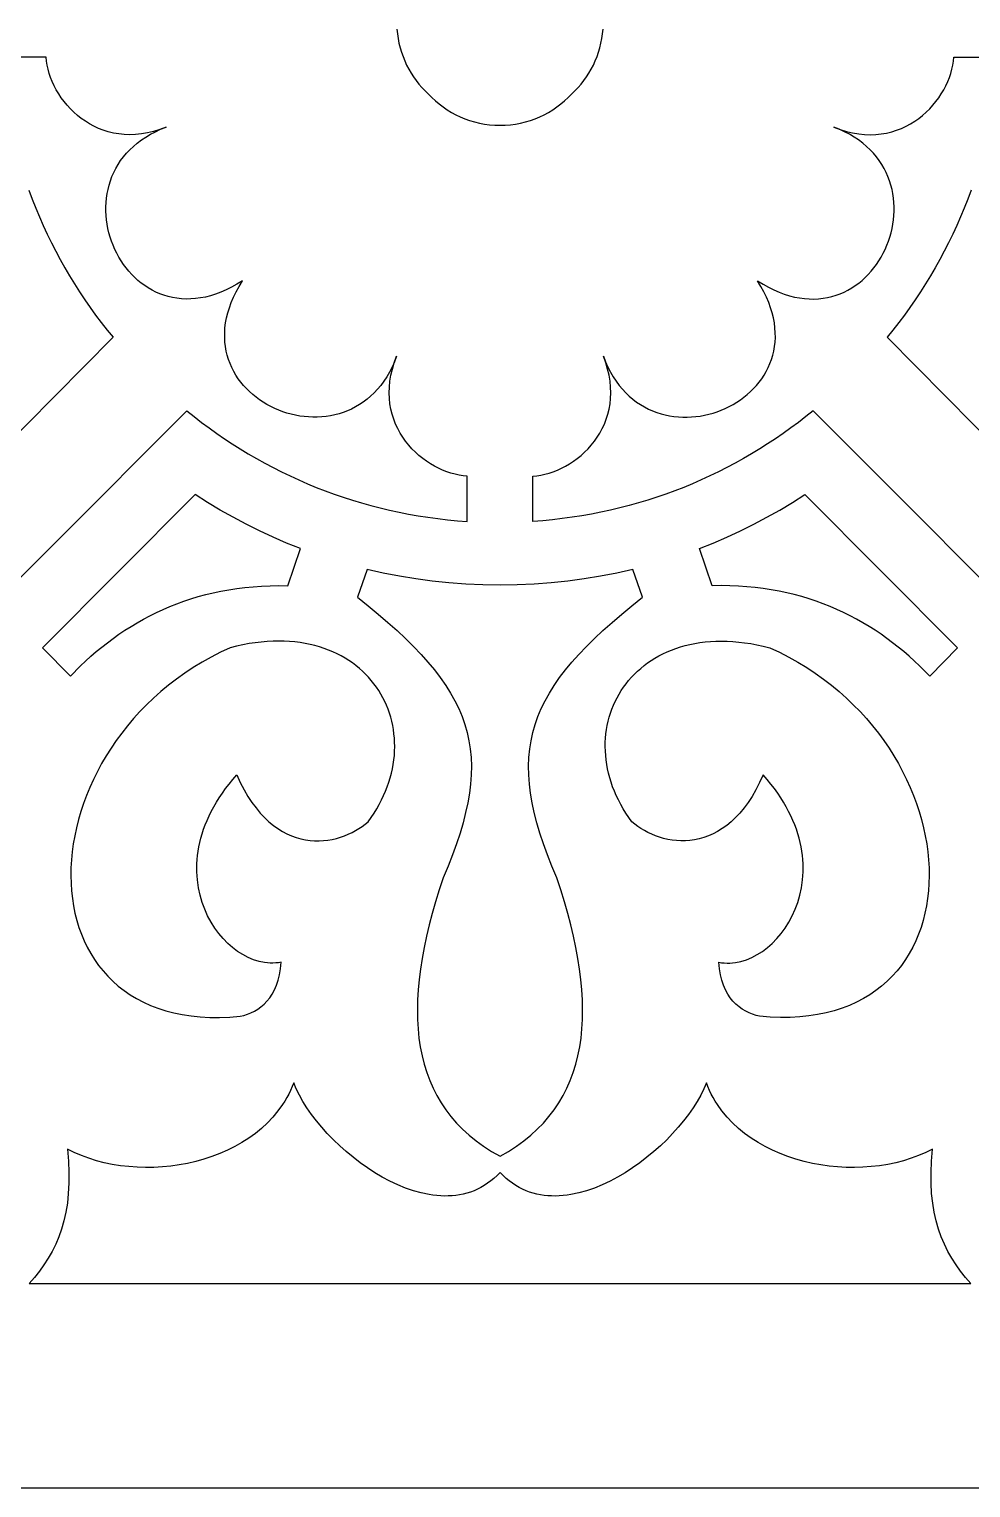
# Model space of a CAD drawing. Extents: x -54 to 62, y -138 to -98.
# Drawn here: x -26.77 to -13.95, y -138.19 to -118.33 of the extents above; entities that cross this region are included whole.
import ezdxf

# ---------------------------------------------------------------- set-up
doc = ezdxf.new("R2010")
doc.units = 0
doc.header["$MEASUREMENT"] = 0
doc.layers.add('LAYER_1', color=18, linetype='CONTINUOUS')

msp = doc.modelspace()

# ---------------------------------------------------------------- linework, layer by layer
at = {"layer": 'LAYER_1'}
for points in [[(-21.763, -118.331), (-21.757, -118.396), (-21.747, -118.46), (-21.735, -118.523), (-21.719, -118.585), (-21.701, -118.646), (-21.68, -118.705), (-21.657, -118.763), (-21.631, -118.82), (-21.602, -118.875), (-21.571, -118.929), (-21.537, -118.981), (-21.501, -119.031), (-21.463, -119.08), (-21.423, -119.126), (-21.38, -119.171), (-21.336, -119.214), (-21.289, -119.262), (-21.24, -119.307), (-21.188, -119.35), (-21.135, -119.391), (-21.079, -119.429), (-21.022, -119.464), (-20.962, -119.496), (-20.901, -119.525), (-20.838, -119.551), (-20.774, -119.574), (-20.708, -119.593), (-20.64, -119.61), (-20.572, -119.623), (-20.502, -119.632), (-20.431, -119.637), (-20.359, -119.639), (-20.287, -119.637), (-20.217, -119.632), (-20.147, -119.623), (-20.078, -119.61), (-20.011, -119.593), (-19.945, -119.574), (-19.881, -119.551), (-19.818, -119.525), (-19.756, -119.496), (-19.697, -119.464), (-19.639, -119.429), (-19.584, -119.391), (-19.53, -119.35), (-19.479, -119.307), (-19.43, -119.262), (-19.383, -119.214), (-19.338, -119.171), (-19.296, -119.126), (-19.256, -119.08), (-19.218, -119.031), (-19.182, -118.981), (-19.148, -118.929), (-19.117, -118.875), (-19.088, -118.82), (-19.062, -118.763), (-19.038, -118.705), (-19.017, -118.646), (-18.999, -118.585), (-18.984, -118.523), (-18.971, -118.46), (-18.962, -118.396), (-18.956, -118.331)], [(-28.199, -127.102), (-24.625, -123.526), (-24.526, -123.606), (-24.425, -123.684), (-24.322, -123.76), (-24.218, -123.835), (-24.112, -123.907), (-24.005, -123.978), (-23.897, -124.046), (-23.787, -124.113), (-23.676, -124.177), (-23.563, -124.24), (-23.449, -124.3), (-23.334, -124.358), (-23.218, -124.414), (-23.1, -124.468), (-22.981, -124.52), (-22.861, -124.569), (-22.74, -124.616), (-22.618, -124.661), (-22.495, -124.704), (-22.37, -124.744), (-22.245, -124.781), (-22.119, -124.817), (-21.991, -124.85), (-21.863, -124.88), (-21.734, -124.908), (-21.604, -124.934), (-21.473, -124.957), (-21.341, -124.977), (-21.208, -124.995), (-21.075, -125.01), (-20.94, -125.023), (-20.805, -125.033), (-20.805, -124.416), (-20.86, -124.411), (-20.915, -124.403), (-20.971, -124.391), (-21.028, -124.375), (-21.084, -124.356), (-21.141, -124.334), (-21.197, -124.308), (-21.252, -124.28), (-21.307, -124.248), (-21.36, -124.213), (-21.412, -124.175), (-21.463, -124.134), (-21.512, -124.09), (-21.558, -124.044), (-21.603, -123.994), (-21.645, -123.942), (-21.684, -123.887), (-21.72, -123.83), (-21.752, -123.77), (-21.781, -123.707), (-21.807, -123.642), (-21.828, -123.575), (-21.845, -123.505), (-21.858, -123.434), (-21.866, -123.36), (-21.869, -123.283), (-21.866, -123.205), (-21.858, -123.125), (-21.845, -123.043), (-21.825, -122.959), (-21.8, -122.873), (-21.767, -122.785), (-21.797, -122.861), (-21.83, -122.933), (-21.864, -123.001), (-21.902, -123.064), (-21.942, -123.125), (-21.983, -123.181), (-22.027, -123.234), (-22.073, -123.283), (-22.121, -123.328), (-22.17, -123.37), (-22.221, -123.408), (-22.273, -123.443), (-22.327, -123.474), (-22.382, -123.503), (-22.438, -123.527), (-22.495, -123.549), (-22.552, -123.567), (-22.61, -123.583), (-22.669, -123.595), (-22.729, -123.604), (-22.788, -123.61), (-22.848, -123.613), (-22.908, -123.614), (-22.967, -123.611), (-23.027, -123.606), (-23.086, -123.598), (-23.145, -123.587), (-23.203, -123.573), (-23.261, -123.557), (-23.318, -123.539), (-23.373, -123.518), (-23.428, -123.494), (-23.482, -123.468), (-23.534, -123.44), (-23.585, -123.41), (-23.634, -123.377), (-23.681, -123.342), (-23.727, -123.305), (-23.771, -123.266), (-23.812, -123.225), (-23.852, -123.182), (-23.889, -123.137), (-23.924, -123.09), (-23.956, -123.041), (-23.985, -122.99), (-24.012, -122.938), (-24.036, -122.884), (-24.056, -122.829), (-24.074, -122.771), (-24.088, -122.713), (-24.099, -122.653), (-24.106, -122.591), (-24.109, -122.528), (-24.109, -122.464), (-24.105, -122.398), (-24.096, -122.331), (-24.084, -122.263), (-24.067, -122.194), (-24.045, -122.124), (-24.019, -122.053), (-23.989, -121.981), (-23.953, -121.908), (-23.913, -121.834), (-23.868, -121.759), (-23.942, -121.805), (-24.016, -121.846), (-24.089, -121.881), (-24.161, -121.912), (-24.232, -121.939), (-24.302, -121.96), (-24.371, -121.978), (-24.439, -121.991), (-24.506, -121.999), (-24.571, -122.004), (-24.635, -122.005), (-24.698, -122.002), (-24.76, -121.995), (-24.82, -121.984), (-24.879, -121.971), (-24.936, -121.953), (-24.992, -121.933), (-25.046, -121.91), (-25.099, -121.883), (-25.149, -121.854), (-25.198, -121.822), (-25.245, -121.788), (-25.291, -121.751), (-25.334, -121.711), (-25.375, -121.67), (-25.415, -121.626), (-25.452, -121.581), (-25.487, -121.534), (-25.52, -121.485), (-25.551, -121.434), (-25.579, -121.382), (-25.606, -121.329), (-25.629, -121.274), (-25.651, -121.218), (-25.67, -121.162), (-25.686, -121.104), (-25.7, -121.046), (-25.711, -120.987), (-25.719, -120.928), (-25.725, -120.869), (-25.728, -120.809), (-25.728, -120.749), (-25.725, -120.689), (-25.719, -120.63), (-25.71, -120.57), (-25.698, -120.512), (-25.683, -120.453), (-25.665, -120.396), (-25.644, -120.339), (-25.619, -120.283), (-25.592, -120.228), (-25.56, -120.174), (-25.526, -120.121), (-25.488, -120.07), (-25.446, -120.021), (-25.401, -119.973), (-25.352, -119.927), (-25.3, -119.882), (-25.244, -119.84), (-25.184, -119.8), (-25.12, -119.763), (-25.052, -119.727), (-24.981, -119.695), (-24.905, -119.664), (-24.993, -119.697), (-25.078, -119.723), (-25.162, -119.743), (-25.244, -119.757), (-25.324, -119.765), (-25.403, -119.768), (-25.479, -119.766), (-25.553, -119.758), (-25.625, -119.746), (-25.694, -119.729), (-25.762, -119.708), (-25.827, -119.683), (-25.889, -119.654), (-25.95, -119.622), (-26.007, -119.586), (-26.062, -119.548), (-26.115, -119.506), (-26.164, -119.462), (-26.211, -119.415), (-26.255, -119.367), (-26.297, -119.317), (-26.335, -119.265), (-26.37, -119.211), (-26.402, -119.157), (-26.431, -119.102), (-26.457, -119.046), (-26.48, -118.989), (-26.499, -118.933), (-26.515, -118.877), (-26.527, -118.821), (-26.536, -118.765), (-26.541, -118.711), (-27.157, -118.714)], [(-12.52, -127.102), (-16.093, -123.526), (-16.193, -123.606), (-16.294, -123.684), (-16.397, -123.76), (-16.501, -123.835), (-16.607, -123.907), (-16.714, -123.978), (-16.822, -124.046), (-16.932, -124.113), (-17.043, -124.177), (-17.156, -124.24), (-17.27, -124.3), (-17.385, -124.358), (-17.501, -124.414), (-17.619, -124.468), (-17.737, -124.52), (-17.857, -124.569), (-17.978, -124.616), (-18.101, -124.661), (-18.224, -124.704), (-18.348, -124.744), (-18.474, -124.781), (-18.6, -124.817), (-18.727, -124.85), (-18.856, -124.88), (-18.985, -124.908), (-19.115, -124.934), (-19.246, -124.957), (-19.378, -124.977), (-19.511, -124.995), (-19.644, -125.01), (-19.778, -125.023), (-19.913, -125.033), (-19.913, -124.416), (-19.859, -124.411), (-19.803, -124.403), (-19.747, -124.391), (-19.691, -124.375), (-19.634, -124.356), (-19.578, -124.334), (-19.522, -124.308), (-19.467, -124.28), (-19.412, -124.248), (-19.358, -124.213), (-19.306, -124.175), (-19.256, -124.134), (-19.207, -124.09), (-19.16, -124.044), (-19.116, -123.994), (-19.074, -123.942), (-19.035, -123.887), (-18.999, -123.83), (-18.966, -123.77), (-18.937, -123.707), (-18.912, -123.642), (-18.89, -123.575), (-18.873, -123.505), (-18.861, -123.434), (-18.853, -123.36), (-18.85, -123.283), (-18.852, -123.205), (-18.86, -123.125), (-18.874, -123.043), (-18.893, -122.959), (-18.919, -122.873), (-18.951, -122.785), (-18.921, -122.861), (-18.889, -122.933), (-18.854, -123.001), (-18.817, -123.064), (-18.777, -123.125), (-18.735, -123.181), (-18.691, -123.234), (-18.645, -123.283), (-18.598, -123.328), (-18.548, -123.37), (-18.498, -123.408), (-18.445, -123.443), (-18.392, -123.474), (-18.337, -123.503), (-18.281, -123.527), (-18.224, -123.549), (-18.166, -123.567), (-18.108, -123.583), (-18.049, -123.595), (-17.99, -123.604), (-17.93, -123.61), (-17.871, -123.613), (-17.811, -123.614), (-17.751, -123.611), (-17.692, -123.606), (-17.632, -123.598), (-17.574, -123.587), (-17.515, -123.573), (-17.458, -123.557), (-17.401, -123.539), (-17.345, -123.518), (-17.291, -123.494), (-17.237, -123.468), (-17.185, -123.44), (-17.134, -123.41), (-17.085, -123.377), (-17.037, -123.342), (-16.992, -123.305), (-16.948, -123.266), (-16.906, -123.225), (-16.867, -123.182), (-16.83, -123.137), (-16.795, -123.09), (-16.763, -123.041), (-16.733, -122.99), (-16.707, -122.938), (-16.683, -122.884), (-16.662, -122.829), (-16.645, -122.771), (-16.631, -122.713), (-16.62, -122.653), (-16.613, -122.591), (-16.609, -122.528), (-16.61, -122.464), (-16.614, -122.398), (-16.622, -122.331), (-16.635, -122.263), (-16.652, -122.194), (-16.673, -122.124), (-16.699, -122.053), (-16.73, -121.981), (-16.765, -121.908), (-16.805, -121.834), (-16.851, -121.759), (-16.776, -121.805), (-16.703, -121.846), (-16.63, -121.881), (-16.558, -121.912), (-16.487, -121.939), (-16.417, -121.96), (-16.348, -121.978), (-16.28, -121.991), (-16.213, -121.999), (-16.148, -122.004), (-16.083, -122.005), (-16.02, -122.002), (-15.959, -121.995), (-15.898, -121.984), (-15.84, -121.971), (-15.782, -121.953), (-15.727, -121.933), (-15.673, -121.91), (-15.62, -121.883), (-15.569, -121.854), (-15.52, -121.822), (-15.473, -121.788), (-15.428, -121.751), (-15.385, -121.711), (-15.343, -121.67), (-15.304, -121.626), (-15.267, -121.581), (-15.232, -121.534), (-15.199, -121.485), (-15.168, -121.434), (-15.139, -121.382), (-15.113, -121.329), (-15.089, -121.274), (-15.068, -121.218), (-15.049, -121.162), (-15.033, -121.104), (-15.019, -121.046), (-15.008, -120.987), (-15, -120.928), (-14.994, -120.869), (-14.991, -120.809), (-14.991, -120.749), (-14.994, -120.689), (-15, -120.63), (-15.009, -120.57), (-15.02, -120.512), (-15.035, -120.453), (-15.053, -120.396), (-15.075, -120.339), (-15.099, -120.283), (-15.127, -120.228), (-15.158, -120.174), (-15.193, -120.121), (-15.231, -120.07), (-15.273, -120.021), (-15.318, -119.973), (-15.366, -119.927), (-15.419, -119.882), (-15.475, -119.84), (-15.535, -119.8), (-15.599, -119.763), (-15.666, -119.727), (-15.738, -119.695), (-15.813, -119.664), (-15.726, -119.697), (-15.64, -119.723), (-15.556, -119.743), (-15.474, -119.757), (-15.394, -119.765), (-15.316, -119.768), (-15.24, -119.766), (-15.166, -119.758), (-15.094, -119.746), (-15.024, -119.729), (-14.957, -119.708), (-14.892, -119.683), (-14.829, -119.654), (-14.769, -119.622), (-14.711, -119.586), (-14.656, -119.548), (-14.604, -119.506), (-14.554, -119.462), (-14.507, -119.415), (-14.463, -119.367), (-14.422, -119.317), (-14.384, -119.265), (-14.349, -119.211), (-14.316, -119.157), (-14.287, -119.102), (-14.262, -119.046), (-14.239, -118.989), (-14.22, -118.933), (-14.204, -118.877), (-14.192, -118.821), (-14.183, -118.765), (-14.178, -118.711), (-13.561, -118.714)], [(-26.776, -120.525), (-26.731, -120.647), (-26.683, -120.767), (-26.633, -120.887), (-26.581, -121.006), (-26.526, -121.123), (-26.47, -121.239), (-26.411, -121.354), (-26.35, -121.467), (-26.287, -121.58), (-26.222, -121.69), (-26.155, -121.8), (-26.086, -121.908), (-26.015, -122.015), (-25.941, -122.12), (-25.867, -122.224), (-25.79, -122.326), (-25.711, -122.427), (-25.63, -122.526), (-29.188, -126.118)], [(-13.943, -120.525), (-13.988, -120.647), (-14.036, -120.767), (-14.086, -120.887), (-14.138, -121.006), (-14.192, -121.123), (-14.249, -121.239), (-14.308, -121.354), (-14.369, -121.467), (-14.432, -121.58), (-14.497, -121.69), (-14.564, -121.8), (-14.633, -121.908), (-14.704, -122.015), (-14.777, -122.12), (-14.852, -122.224), (-14.929, -122.326), (-15.008, -122.427), (-15.088, -122.526), (-11.531, -126.118)], [(-54.476, -138.189), (61.942, -138.189)]]:
    msp.add_lwpolyline(points, dxfattribs=at)
for points in [[(-26.592, -126.752), (-26.211, -127.138), (-26.074, -127.001), (-26.003, -126.934), (-25.931, -126.869), (-25.858, -126.806), (-25.783, -126.744), (-25.706, -126.684), (-25.628, -126.626), (-25.549, -126.57), (-25.468, -126.515), (-25.385, -126.463), (-25.301, -126.412), (-25.216, -126.364), (-25.128, -126.318), (-25.039, -126.274), (-24.949, -126.232), (-24.856, -126.192), (-24.762, -126.155), (-24.666, -126.12), (-24.569, -126.087), (-24.469, -126.057), (-24.368, -126.03), (-24.265, -126.005), (-24.16, -125.983), (-24.053, -125.964), (-23.944, -125.947), (-23.834, -125.933), (-23.721, -125.922), (-23.606, -125.914), (-23.49, -125.909), (-23.371, -125.907), (-23.25, -125.908), (-23.076, -125.403), (-23.265, -125.328), (-23.451, -125.248), (-23.634, -125.162), (-23.815, -125.072), (-23.993, -124.977), (-24.169, -124.878), (-24.342, -124.775), (-24.512, -124.668)], [(-14.127, -126.752), (-14.507, -127.138), (-14.645, -127.001), (-14.715, -126.934), (-14.787, -126.869), (-14.861, -126.806), (-14.936, -126.744), (-15.012, -126.684), (-15.09, -126.626), (-15.17, -126.57), (-15.251, -126.515), (-15.333, -126.463), (-15.417, -126.412), (-15.503, -126.364), (-15.59, -126.318), (-15.679, -126.274), (-15.77, -126.232), (-15.862, -126.192), (-15.956, -126.155), (-16.052, -126.12), (-16.15, -126.087), (-16.249, -126.057), (-16.351, -126.03), (-16.454, -126.005), (-16.559, -125.983), (-16.665, -125.964), (-16.774, -125.947), (-16.885, -125.933), (-16.997, -125.922), (-17.112, -125.914), (-17.229, -125.909), (-17.347, -125.907), (-17.468, -125.908), (-17.643, -125.403), (-17.454, -125.328), (-17.268, -125.248), (-17.084, -125.162), (-16.904, -125.072), (-16.725, -124.977), (-16.55, -124.878), (-16.377, -124.775), (-16.207, -124.668)], [(-20.359, -125.902), (-20.593, -125.898), (-20.824, -125.888), (-21.054, -125.87), (-21.282, -125.847), (-21.507, -125.816), (-21.73, -125.779), (-21.95, -125.736), (-22.168, -125.687), (-22.301, -126.062), (-22.155, -126.18), (-22.017, -126.295), (-21.885, -126.407), (-21.762, -126.518), (-21.645, -126.628), (-21.536, -126.736), (-21.434, -126.843), (-21.34, -126.949), (-21.252, -127.055), (-21.172, -127.16), (-21.099, -127.265), (-21.032, -127.37), (-20.973, -127.476), (-20.921, -127.582), (-20.876, -127.689), (-20.838, -127.797), (-20.806, -127.907), (-20.782, -128.018), (-20.764, -128.131), (-20.753, -128.247), (-20.749, -128.364), (-20.751, -128.485), (-20.76, -128.608), (-20.776, -128.734), (-20.798, -128.863), (-20.827, -128.997), (-20.862, -129.134), (-20.904, -129.275), (-20.952, -129.42), (-21.006, -129.57), (-21.067, -129.725), (-21.134, -129.885), (-21.188, -130.05), (-21.238, -130.212), (-21.284, -130.371), (-21.325, -130.527), (-21.361, -130.681), (-21.393, -130.833), (-21.421, -130.981), (-21.443, -131.127), (-21.461, -131.27), (-21.474, -131.41), (-21.482, -131.547), (-21.485, -131.681), (-21.483, -131.813), (-21.475, -131.941), (-21.463, -132.066), (-21.445, -132.188), (-21.421, -132.306), (-21.392, -132.422), (-21.357, -132.534), (-21.317, -132.643), (-21.271, -132.748), (-21.219, -132.85), (-21.161, -132.949), (-21.097, -133.044), (-21.027, -133.136), (-20.95, -133.224), (-20.868, -133.308), (-20.779, -133.389), (-20.684, -133.466), (-20.582, -133.539), (-20.474, -133.609), (-20.359, -133.674), (-20.244, -133.609), (-20.136, -133.539), (-20.035, -133.466), (-19.939, -133.389), (-19.851, -133.308), (-19.768, -133.224), (-19.692, -133.136), (-19.622, -133.044), (-19.558, -132.949), (-19.5, -132.85), (-19.448, -132.748), (-19.402, -132.643), (-19.362, -132.534), (-19.327, -132.422), (-19.298, -132.306), (-19.274, -132.188), (-19.256, -132.066), (-19.243, -131.941), (-19.236, -131.813), (-19.234, -131.681), (-19.237, -131.547), (-19.244, -131.41), (-19.257, -131.27), (-19.275, -131.127), (-19.298, -130.981), (-19.325, -130.833), (-19.357, -130.681), (-19.394, -130.527), (-19.435, -130.371), (-19.481, -130.212), (-19.531, -130.05), (-19.585, -129.885), (-19.652, -129.725), (-19.712, -129.57), (-19.767, -129.42), (-19.815, -129.275), (-19.857, -129.134), (-19.892, -128.997), (-19.92, -128.863), (-19.943, -128.734), (-19.958, -128.608), (-19.967, -128.485), (-19.97, -128.364), (-19.965, -128.247), (-19.954, -128.131), (-19.937, -128.018), (-19.912, -127.907), (-19.881, -127.797), (-19.843, -127.689), (-19.797, -127.582), (-19.745, -127.476), (-19.686, -127.37), (-19.62, -127.265), (-19.547, -127.16), (-19.467, -127.055), (-19.379, -126.949), (-19.284, -126.843), (-19.183, -126.736), (-19.073, -126.628), (-18.957, -126.518), (-18.833, -126.407), (-18.702, -126.295), (-18.563, -126.18), (-18.417, -126.062), (-18.551, -125.687), (-18.768, -125.736), (-18.989, -125.779), (-19.211, -125.816), (-19.437, -125.847), (-19.664, -125.87), (-19.894, -125.888), (-20.126, -125.898)], [(-23.34, -131.034), (-23.377, -131.04), (-23.414, -131.044), (-23.452, -131.046), (-23.489, -131.045), (-23.527, -131.043), (-23.565, -131.038), (-23.64, -131.023), (-23.715, -131), (-23.789, -130.969), (-23.862, -130.931), (-23.933, -130.886), (-24.002, -130.835), (-24.067, -130.777), (-24.13, -130.713), (-24.189, -130.643), (-24.244, -130.568), (-24.295, -130.488), (-24.341, -130.403), (-24.381, -130.313), (-24.416, -130.219), (-24.445, -130.12), (-24.466, -130.019), (-24.481, -129.913), (-24.488, -129.805), (-24.489, -129.749), (-24.487, -129.693), (-24.484, -129.636), (-24.478, -129.579), (-24.47, -129.521), (-24.46, -129.463), (-24.448, -129.404), (-24.433, -129.344), (-24.416, -129.284), (-24.396, -129.224), (-24.373, -129.164), (-24.348, -129.103), (-24.321, -129.042), (-24.291, -128.98), (-24.258, -128.919), (-24.222, -128.857), (-24.183, -128.795), (-24.141, -128.733), (-24.097, -128.671), (-24.049, -128.608), (-23.998, -128.546), (-23.944, -128.484), (-23.896, -128.589), (-23.845, -128.686), (-23.792, -128.776), (-23.738, -128.858), (-23.682, -128.934), (-23.625, -129.003), (-23.567, -129.065), (-23.507, -129.121), (-23.446, -129.171), (-23.385, -129.215), (-23.323, -129.254), (-23.261, -129.287), (-23.198, -129.314), (-23.135, -129.337), (-23.072, -129.355), (-23.009, -129.368), (-22.947, -129.377), (-22.885, -129.381), (-22.823, -129.382), (-22.763, -129.379), (-22.703, -129.372), (-22.645, -129.362), (-22.588, -129.348), (-22.532, -129.332), (-22.478, -129.313), (-22.425, -129.292), (-22.375, -129.268), (-22.326, -129.242), (-22.28, -129.215), (-22.236, -129.185), (-22.195, -129.154), (-22.156, -129.122), (-22.114, -129.064), (-22.075, -129.005), (-22.038, -128.945), (-22.004, -128.885), (-21.973, -128.825), (-21.944, -128.765), (-21.918, -128.704), (-21.894, -128.644), (-21.873, -128.583), (-21.854, -128.522), (-21.838, -128.461), (-21.824, -128.4), (-21.813, -128.34), (-21.805, -128.279), (-21.798, -128.219), (-21.794, -128.159), (-21.793, -128.099), (-21.794, -128.04), (-21.797, -127.982), (-21.803, -127.923), (-21.81, -127.866), (-21.82, -127.809), (-21.833, -127.753), (-21.847, -127.697), (-21.864, -127.643), (-21.883, -127.589), (-21.904, -127.536), (-21.928, -127.484), (-21.953, -127.434), (-21.981, -127.384), (-22.01, -127.335), (-22.042, -127.288), (-22.076, -127.242), (-22.112, -127.197), (-22.15, -127.154), (-22.19, -127.112), (-22.231, -127.071), (-22.275, -127.033), (-22.321, -126.995), (-22.368, -126.96), (-22.418, -126.926), (-22.469, -126.894), (-22.523, -126.864), (-22.578, -126.835), (-22.635, -126.809), (-22.693, -126.784), (-22.754, -126.762), (-22.816, -126.742), (-22.88, -126.724), (-22.946, -126.708), (-23.013, -126.694), (-23.082, -126.683), (-23.153, -126.674), (-23.225, -126.668), (-23.299, -126.664), (-23.374, -126.663), (-23.451, -126.664), (-23.53, -126.668), (-23.61, -126.675), (-23.692, -126.685), (-23.775, -126.697), (-23.86, -126.713), (-23.946, -126.731), (-24.033, -126.752), (-24.166, -126.815), (-24.294, -126.881), (-24.418, -126.95), (-24.538, -127.023), (-24.654, -127.1), (-24.766, -127.18), (-24.873, -127.263), (-24.977, -127.348), (-25.077, -127.437), (-25.172, -127.528), (-25.263, -127.621), (-25.35, -127.717), (-25.433, -127.815), (-25.512, -127.915), (-25.587, -128.016), (-25.657, -128.119), (-25.723, -128.224), (-25.785, -128.33), (-25.843, -128.437), (-25.897, -128.545), (-25.946, -128.653), (-25.991, -128.763), (-26.032, -128.872), (-26.068, -128.983), (-26.1, -129.093), (-26.128, -129.203), (-26.152, -129.313), (-26.171, -129.423), (-26.186, -129.532), (-26.197, -129.64), (-26.203, -129.748), (-26.205, -129.855), (-26.202, -129.96), (-26.195, -130.064), (-26.184, -130.167), (-26.168, -130.268), (-26.148, -130.367), (-26.124, -130.465), (-26.095, -130.56), (-26.061, -130.653), (-26.023, -130.743), (-25.981, -130.831), (-25.934, -130.916), (-25.883, -130.998), (-25.827, -131.077), (-25.766, -131.152), (-25.702, -131.225), (-25.632, -131.293), (-25.558, -131.358), (-25.48, -131.419), (-25.397, -131.476), (-25.309, -131.529), (-25.217, -131.577), (-25.12, -131.621), (-25.018, -131.66), (-24.912, -131.694), (-24.801, -131.723), (-24.686, -131.746), (-24.566, -131.765), (-24.441, -131.778), (-24.312, -131.785), (-24.178, -131.786), (-24.039, -131.781), (-23.896, -131.77), (-23.848, -131.758), (-23.8, -131.742), (-23.752, -131.722), (-23.705, -131.699), (-23.659, -131.672), (-23.615, -131.641), (-23.573, -131.604), (-23.533, -131.564), (-23.495, -131.518), (-23.461, -131.467), (-23.43, -131.41), (-23.403, -131.347), (-23.38, -131.279), (-23.362, -131.204), (-23.348, -131.123)], [(-17.379, -131.034), (-17.342, -131.04), (-17.304, -131.044), (-17.267, -131.046), (-17.229, -131.045), (-17.191, -131.043), (-17.154, -131.038), (-17.078, -131.023), (-17.003, -131), (-16.929, -130.969), (-16.857, -130.931), (-16.786, -130.886), (-16.717, -130.835), (-16.651, -130.777), (-16.589, -130.713), (-16.529, -130.643), (-16.474, -130.568), (-16.424, -130.488), (-16.378, -130.403), (-16.337, -130.313), (-16.303, -130.219), (-16.274, -130.12), (-16.252, -130.019), (-16.238, -129.913), (-16.23, -129.805), (-16.23, -129.749), (-16.231, -129.693), (-16.235, -129.636), (-16.24, -129.579), (-16.248, -129.521), (-16.258, -129.463), (-16.271, -129.404), (-16.286, -129.344), (-16.303, -129.284), (-16.323, -129.224), (-16.345, -129.164), (-16.37, -129.103), (-16.398, -129.042), (-16.428, -128.98), (-16.461, -128.919), (-16.497, -128.857), (-16.536, -128.795), (-16.577, -128.733), (-16.622, -128.671), (-16.67, -128.608), (-16.72, -128.546), (-16.774, -128.484), (-16.823, -128.589), (-16.874, -128.686), (-16.926, -128.776), (-16.98, -128.858), (-17.036, -128.934), (-17.094, -129.003), (-17.152, -129.065), (-17.212, -129.121), (-17.272, -129.171), (-17.334, -129.215), (-17.396, -129.254), (-17.458, -129.287), (-17.521, -129.314), (-17.584, -129.337), (-17.647, -129.355), (-17.709, -129.368), (-17.772, -129.377), (-17.834, -129.381), (-17.895, -129.382), (-17.956, -129.379), (-18.015, -129.372), (-18.074, -129.362), (-18.131, -129.348), (-18.187, -129.332), (-18.241, -129.313), (-18.293, -129.292), (-18.344, -129.268), (-18.393, -129.242), (-18.439, -129.215), (-18.483, -129.185), (-18.524, -129.154), (-18.563, -129.122), (-18.605, -129.064), (-18.644, -129.005), (-18.681, -128.945), (-18.715, -128.885), (-18.746, -128.825), (-18.775, -128.765), (-18.801, -128.704), (-18.825, -128.644), (-18.846, -128.583), (-18.864, -128.522), (-18.881, -128.461), (-18.894, -128.4), (-18.905, -128.34), (-18.914, -128.279), (-18.92, -128.219), (-18.924, -128.159), (-18.926, -128.099), (-18.925, -128.04), (-18.922, -127.982), (-18.916, -127.923), (-18.908, -127.866), (-18.898, -127.809), (-18.886, -127.753), (-18.871, -127.697), (-18.854, -127.643), (-18.835, -127.589), (-18.814, -127.536), (-18.791, -127.484), (-18.765, -127.434), (-18.738, -127.384), (-18.708, -127.335), (-18.676, -127.288), (-18.643, -127.242), (-18.607, -127.197), (-18.569, -127.154), (-18.529, -127.112), (-18.487, -127.071), (-18.443, -127.033), (-18.398, -126.995), (-18.35, -126.96), (-18.301, -126.926), (-18.249, -126.894), (-18.196, -126.864), (-18.141, -126.835), (-18.084, -126.809), (-18.025, -126.784), (-17.965, -126.762), (-17.903, -126.742), (-17.839, -126.724), (-17.773, -126.708), (-17.706, -126.694), (-17.637, -126.683), (-17.566, -126.674), (-17.494, -126.668), (-17.42, -126.664), (-17.344, -126.663), (-17.267, -126.664), (-17.188, -126.668), (-17.108, -126.675), (-17.027, -126.685), (-16.943, -126.697), (-16.859, -126.713), (-16.773, -126.731), (-16.685, -126.752), (-16.553, -126.815), (-16.425, -126.881), (-16.301, -126.95), (-16.181, -127.023), (-16.065, -127.1), (-15.953, -127.18), (-15.845, -127.263), (-15.742, -127.348), (-15.642, -127.437), (-15.547, -127.528), (-15.455, -127.621), (-15.368, -127.717), (-15.285, -127.815), (-15.206, -127.915), (-15.132, -128.016), (-15.061, -128.119), (-14.995, -128.224), (-14.933, -128.33), (-14.876, -128.437), (-14.822, -128.545), (-14.773, -128.653), (-14.728, -128.763), (-14.687, -128.872), (-14.65, -128.983), (-14.618, -129.093), (-14.59, -129.203), (-14.567, -129.313), (-14.548, -129.423), (-14.533, -129.532), (-14.522, -129.64), (-14.516, -129.748), (-14.514, -129.855), (-14.517, -129.96), (-14.523, -130.064), (-14.535, -130.167), (-14.55, -130.268), (-14.571, -130.367), (-14.595, -130.465), (-14.624, -130.56), (-14.658, -130.653), (-14.695, -130.743), (-14.738, -130.831), (-14.785, -130.916), (-14.836, -130.998), (-14.892, -131.077), (-14.952, -131.152), (-15.017, -131.225), (-15.087, -131.293), (-15.161, -131.358), (-15.239, -131.419), (-15.322, -131.476), (-15.41, -131.529), (-15.502, -131.577), (-15.599, -131.621), (-15.7, -131.66), (-15.806, -131.694), (-15.917, -131.723), (-16.033, -131.746), (-16.153, -131.765), (-16.277, -131.778), (-16.407, -131.785), (-16.541, -131.786), (-16.679, -131.781), (-16.823, -131.77), (-16.871, -131.758), (-16.919, -131.742), (-16.967, -131.722), (-17.013, -131.699), (-17.059, -131.672), (-17.103, -131.641), (-17.146, -131.604), (-17.186, -131.564), (-17.223, -131.518), (-17.258, -131.467), (-17.289, -131.41), (-17.316, -131.347), (-17.339, -131.279), (-17.357, -131.204), (-17.37, -131.123)], [(-21.54, -135.409), (-20.485, -135.409), (-20.359, -135.409), (-20.234, -135.409), (-19.179, -135.409), (-15.834, -135.409), (-13.948, -135.409), (-14.019, -135.326), (-14.086, -135.241), (-14.148, -135.154), (-14.206, -135.065), (-14.259, -134.971), (-14.307, -134.874), (-14.351, -134.773), (-14.388, -134.666), (-14.42, -134.555), (-14.446, -134.437), (-14.466, -134.313), (-14.48, -134.182), (-14.487, -134.043), (-14.488, -133.896), (-14.481, -133.741), (-14.467, -133.577), (-14.561, -133.624), (-14.659, -133.666), (-14.759, -133.703), (-14.863, -133.736), (-14.97, -133.763), (-15.079, -133.786), (-15.19, -133.804), (-15.302, -133.817), (-15.416, -133.825), (-15.531, -133.828), (-15.646, -133.827), (-15.761, -133.82), (-15.876, -133.809), (-15.991, -133.793), (-16.105, -133.772), (-16.217, -133.746), (-16.328, -133.715), (-16.437, -133.68), (-16.543, -133.639), (-16.647, -133.594), (-16.747, -133.544), (-16.845, -133.489), (-16.938, -133.43), (-17.027, -133.365), (-17.112, -133.296), (-17.192, -133.222), (-17.267, -133.143), (-17.336, -133.059), (-17.399, -132.97), (-17.428, -132.924), (-17.456, -132.877), (-17.482, -132.828), (-17.506, -132.779), (-17.529, -132.728), (-17.549, -132.676), (-17.584, -132.759), (-17.626, -132.844), (-17.675, -132.93), (-17.73, -133.018), (-17.792, -133.105), (-17.859, -133.193), (-17.931, -133.28), (-18.008, -133.366), (-18.089, -133.45), (-18.175, -133.532), (-18.265, -133.612), (-18.358, -133.69), (-18.454, -133.763), (-18.553, -133.833), (-18.654, -133.899), (-18.757, -133.959), (-18.861, -134.015), (-18.967, -134.065), (-19.073, -134.108), (-19.18, -134.145), (-19.287, -134.175), (-19.393, -134.197), (-19.446, -134.205), (-19.499, -134.211), (-19.552, -134.215), (-19.604, -134.217), (-19.656, -134.216), (-19.707, -134.213), (-19.758, -134.208), (-19.809, -134.2), (-19.859, -134.19), (-19.908, -134.177), (-19.957, -134.162), (-20.005, -134.144), (-20.052, -134.123), (-20.099, -134.1), (-20.145, -134.073), (-20.19, -134.044), (-20.234, -134.012), (-20.276, -133.977), (-20.318, -133.938), (-20.359, -133.897), (-20.4, -133.938), (-20.442, -133.977), (-20.485, -134.012), (-20.529, -134.044), (-20.574, -134.073), (-20.62, -134.1), (-20.666, -134.123), (-20.713, -134.144), (-20.762, -134.162), (-20.81, -134.177), (-20.86, -134.19), (-20.91, -134.2), (-20.96, -134.208), (-21.011, -134.213), (-21.063, -134.216), (-21.115, -134.217), (-21.167, -134.215), (-21.219, -134.211), (-21.272, -134.205), (-21.325, -134.197), (-21.432, -134.175), (-21.539, -134.145), (-21.646, -134.108), (-21.752, -134.065), (-21.858, -134.015), (-21.962, -133.959), (-22.065, -133.899), (-22.166, -133.833), (-22.265, -133.763), (-22.361, -133.69), (-22.454, -133.612), (-22.543, -133.532), (-22.629, -133.45), (-22.711, -133.366), (-22.788, -133.28), (-22.86, -133.193), (-22.927, -133.105), (-22.988, -133.018), (-23.044, -132.93), (-23.092, -132.844), (-23.134, -132.759), (-23.169, -132.676), (-23.19, -132.728), (-23.213, -132.779), (-23.237, -132.828), (-23.263, -132.877), (-23.29, -132.924), (-23.32, -132.97), (-23.383, -133.059), (-23.452, -133.143), (-23.527, -133.222), (-23.607, -133.296), (-23.691, -133.365), (-23.781, -133.43), (-23.874, -133.489), (-23.971, -133.544), (-24.072, -133.594), (-24.176, -133.639), (-24.282, -133.68), (-24.391, -133.715), (-24.502, -133.746), (-24.614, -133.772), (-24.728, -133.793), (-24.842, -133.809), (-24.957, -133.82), (-25.073, -133.827), (-25.188, -133.828), (-25.302, -133.825), (-25.416, -133.817), (-25.529, -133.804), (-25.64, -133.786), (-25.749, -133.763), (-25.855, -133.736), (-25.959, -133.703), (-26.06, -133.666), (-26.158, -133.624), (-26.252, -133.577), (-26.238, -133.741), (-26.231, -133.896), (-26.232, -134.043), (-26.239, -134.182), (-26.252, -134.313), (-26.272, -134.437), (-26.299, -134.555), (-26.33, -134.666), (-26.368, -134.773), (-26.411, -134.874), (-26.459, -134.971), (-26.513, -135.065), (-26.571, -135.154), (-26.633, -135.241), (-26.7, -135.326), (-26.771, -135.409), (-24.885, -135.409)]]:
    msp.add_lwpolyline(points, close=True, dxfattribs=at)

doc.saveas('drawing.dxf')
